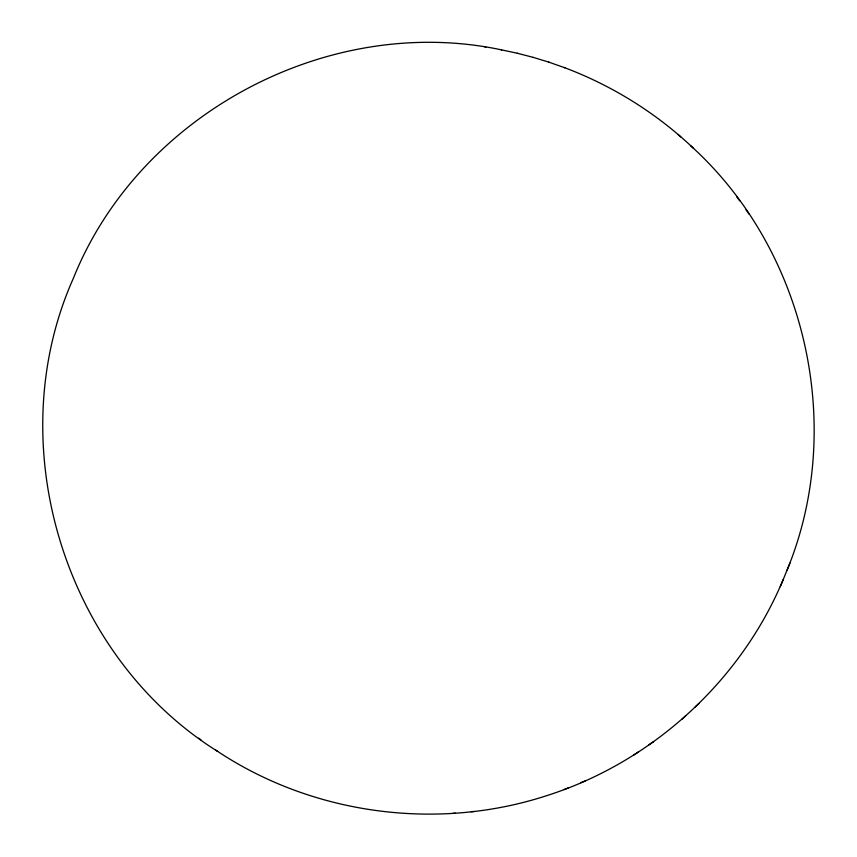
<?xml version="1.0" encoding="UTF-8"?>
<svg xmlns="http://www.w3.org/2000/svg" width="857" height="857" viewBox="0 0 857 857"><rect width="100%" height="100%" fill="white"/><g stroke="black" fill="none" stroke-linecap="round" stroke-linejoin="round"><path stroke-width="1.29" d="M787.144 569.98C846.213 426.411 805.923 249.644 690.635 145.711M215.61 750.014C311.434 814.578 436.877 831.451 546.616 795.692C651.674 762.28 740.555 681.604 783.073 579.835M780.309 586.617L789.918 563.178M695.284 706.896L698.969 703.511M682.086 719.13L685.675 715.831M648.803 744.894L653.623 741.68M633.773 755.006L638.411 751.921M580.853 782.666L585.267 780.888M563.949 789.586L568.105 787.926M452.903 813.379L455.335 813.164M471.275 811.708L474.05 811.461M501.645 49.888C328.435 13.026 139.348 113.895 73.413 278.193C-0.536 443.755 63.772 655.198 217.614 751.396M484.891 47.006L485.812 47.189M501.077 49.76L517.51 53.295M517.296 53.241L533.354 57.408M533.215 57.365L549.219 62.261M564.024 67.499L564.849 67.778C612.541 85.764 656.569 113.263 693.538 148.357M548.737 62.111L564.849 67.778M198.567 738.134L200.881 739.741M678.069 134.463L680.726 136.884M736.666 196.617L739.634 200.774M745.997 209.772L749.136 214.154"/></g></svg>
